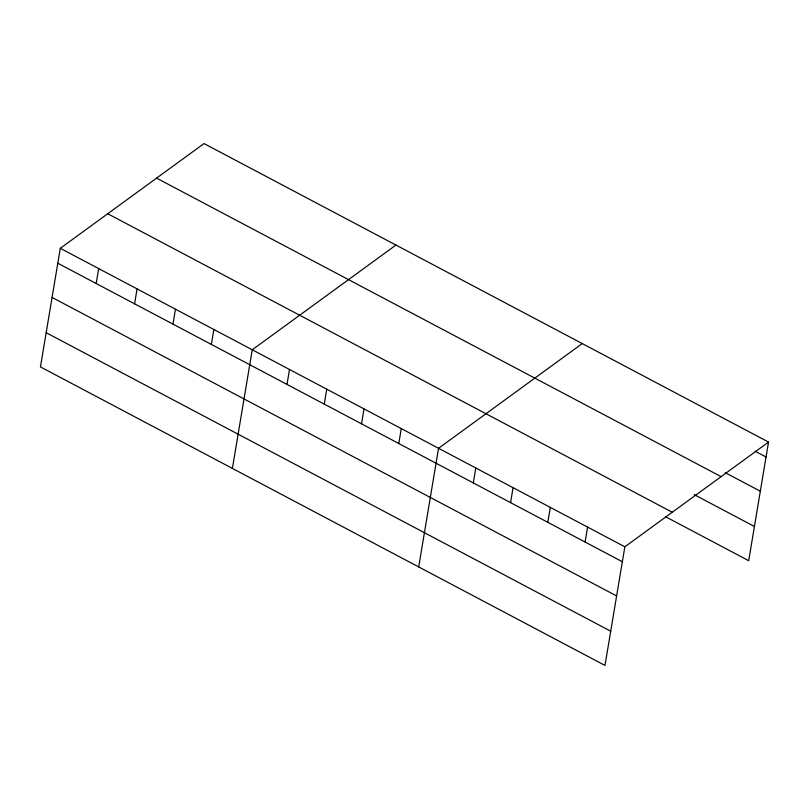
<?xml version="1.0" encoding="UTF-8"?>
<svg xmlns="http://www.w3.org/2000/svg" width="809" height="809" viewBox="0 0 809 809"><rect width="100%" height="100%" fill="white"/><g stroke="black" fill="none" stroke-linecap="round" stroke-linejoin="round"><path stroke-width="1.21" d="M60.301 248.302L40.45 366.922L604.99 665.433L624.841 546.803L768.55 442.078L204.01 143.567L60.301 248.302L624.841 546.803M96.19 283.514L98.688 268.598M134.577 303.82L137.075 288.894M172.974 324.116L175.472 309.19M211.361 344.412L213.859 329.496M232.395 468.411L252.246 349.791L395.955 245.066M287.013 384.417L289.501 369.491M324.267 404.116L326.765 389.19M361.532 423.815L364.03 408.899M398.786 443.514L401.284 428.598M418.698 566.917L438.549 448.297L582.247 343.572M473.305 482.922L475.803 467.996M510.57 502.622L513.068 487.706M547.824 522.321L550.322 507.405M585.089 542.03L587.587 527.104M768.55 442.078L748.699 560.698L665.413 516.658M755.09 451.21L766.052 457.004M725.258 472.678L760.329 491.225M156.582 178.132L721.122 476.643M694.152 494.612L754.423 526.477M107.728 213.738L672.269 512.249M57.803 263.218L622.343 561.729M52.079 297.439L616.62 595.95M46.174 332.701L610.724 631.212"/></g></svg>
